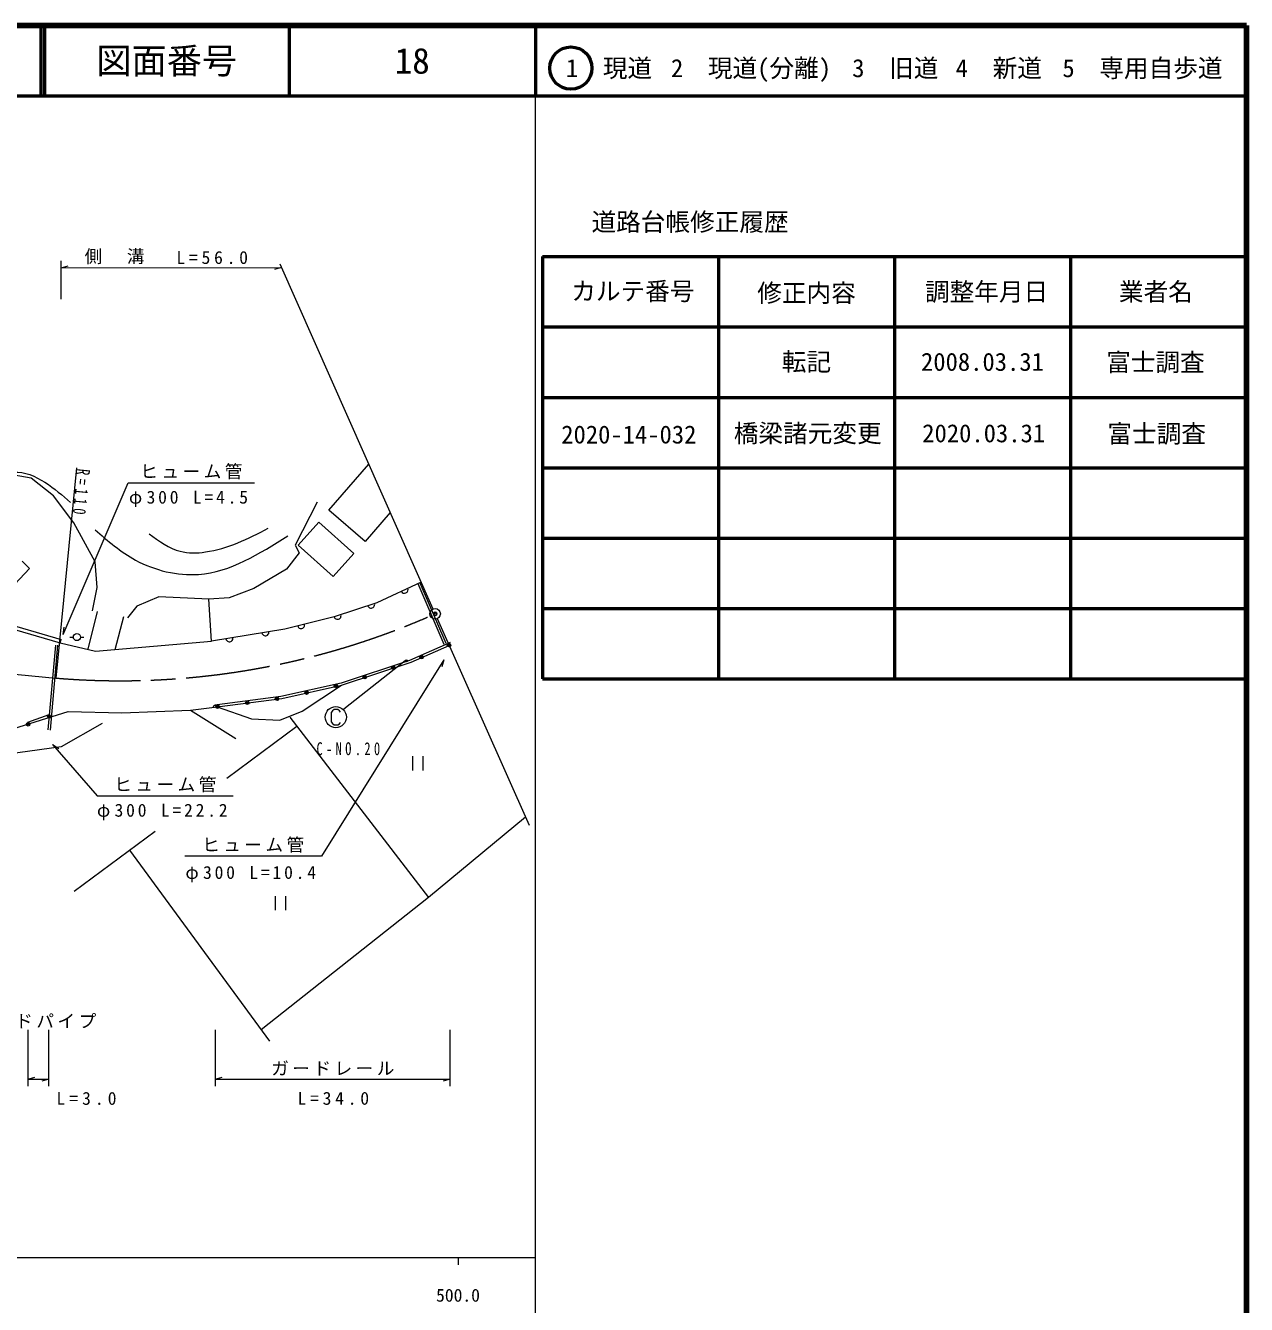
# Model space of a CAD drawing. Units: millimetres, scale not verified. Extents: x 40000 to 680000, y 20000 to 380000.
# Drawn here: x 506568 to 680000, y 198357 to 380000 of the extents above; entities that cross this region are included whole.
import ezdxf
from ezdxf.enums import TextEntityAlignment as Align

# ---------------------------------------------------------------- set-up
doc = ezdxf.new("R2010")
doc.units = ezdxf.units.MM
doc.header["$LTSCALE"] = 1000
doc.header["$PDMODE"] = 32
doc.header["$PDSIZE"] = 500
doc.linetypes.add('CHAIN', pattern=[18.5, 12, -1.5, 3.5, -1.5])
for name, color, linetype, lineweight in [('M-BGD', 7, 'Continuous', 13), ('M-BMK', 2, 'CHAIN', 13), ('M-BMK-SRVR', 3, 'Continuous', 13), ('M-STR-HTXT', 7, 'Continuous', 13), ('M-STR-STRC', 7, 'Continuous', 13), ('M-TTL', 2, 'Continuous', 140), ('M-TTL-BAND', 7, 'Continuous', 13), ('M-TTL-FRAM', 2, 'Continuous', 50), ('M-TTL-LINE', 7, 'Continuous', 50)]:
    doc.layers.add(name, color=color, linetype=linetype, lineweight=lineweight)
doc.layers.add('M-OTRS', color=6, linetype='Continuous')
doc.layers.add('M-TTL-TXT', color=7, linetype='Continuous')
doc.styles.add('ＭＳ ゴシック', font='')
doc.styles.get('ＭＳ ゴシック').set_extended_font_data('MS Gothic')

msp = doc.modelspace()

# ---------------------------------------------------------------- linework, layer by layer
at = {"layer": 'M-BGD'}
for p, q in [((549669, 311148), (555308, 317703)), ((465206, 306336), (511645, 292786)), ((562291, 300737), (565990, 292138)), ((562566, 300855), (566265, 292257)), ((532966, 292541), (532622, 298529)), ((516739, 296797), (515390, 291412)), ((519279, 291395), (520528, 296067)), ((511505, 292306), (511645, 292786)), ((513360, 293108), (512861, 293079)), ((514359, 293138), (514859, 293138)), ((509798, 279962), (510848, 292013)), ((510097, 279936), (511147, 291987)), ((566891, 292365), (566616, 292244)), ((533803, 283503), (533505, 283464)), ((509852, 282108), (506855, 280997)), ((544111, 281777), (563805, 256167)), ((535141, 273106), (545107, 280481)), ((561524, 276209), (561525, 274209)), ((563045, 274210), (563044, 276210)), ((513458, 257059), (524960, 265571)), ((521329, 262884), (541199, 235767)), ((542021, 256333), (542022, 254333)), ((543542, 254334), (543541, 256334))]:
    msp.add_line(p, q, dxfattribs=at)
for points in [[(516072, 296863), (516736, 300187), (516469, 303842), (513410, 309358), (510551, 313213), (507360, 315737), (503031, 316468), (499043, 315071), (494458, 313341), (482762, 301109)], [(547972, 312291), (544850, 306176), (545448, 305112), (543654, 302785), (539002, 300059), (535480, 298729), (532622, 298529), (525510, 298859), (522386, 297529), (521057, 295867)], [(558363, 310825), (554825, 306712), (549669, 311148)], [(465692, 305673), (511505, 292306), (516483, 291161), (532966, 292541)], [(506085, 303908), (507144, 302895), (502898, 298454), (501838, 299467)], [(562746, 300956), (556466, 298028), (550408, 296007), (543408, 294289), (532966, 292541)], [(533793, 283214), (542994, 284402), (551460, 286323), (561365, 289599), (566744, 291954)], [(566616, 292244), (561116, 289822), (551377, 286609), (542835, 284703), (533803, 283503)], [(389161, 259501), (368443, 273946), (370812, 279139), (405552, 284424), (438994, 288722), (438939, 286239), (453361, 284210), (473907, 279643), (484406, 278630), (495723, 279141), (504923, 280159), (512599, 282588), (520247, 282364), (530012, 282762), (536447, 278756)], [(517436, 280876), (511608, 277559), (485582, 273935), (453523, 281263), (434228, 284775), (426755, 285376)], [(530012, 282762), (533793, 283214), (538669, 281538), (542711, 281365), (545884, 282627), (551460, 286323)], [(533241, 283176), (533236, 283216), (533248, 283278), (533271, 283332), (533314, 283388), (533359, 283424), (533426, 283453), (533505, 283464)], [(577578, 267563), (563805, 256167), (540038, 237352)]]:
    msp.add_lwpolyline(points, dxfattribs=at)
msp.add_lwpolyline([(553186, 305032), (548224, 309462), (545313, 306201), (550275, 301771)], close=True, dxfattribs=at)
for centre, radius in [((513859, 293138), 500), ((566717, 292015), 250), ((566717, 292015), 150), ((566717, 292015), 50), ((558799, 288794), 250), ((558799, 288794), 150), ((558799, 288794), 50), ((562812, 290296), 250), ((562812, 290296), 150), ((562812, 290296), 50), ((554747, 287458), 250), ((554747, 287458), 150), ((554747, 287458), 50), ((546488, 285262), 250), ((546488, 285262), 150), ((546488, 285262), 50), ((550651, 286191), 250), ((550651, 286191), 150), ((550651, 286191), 50), ((533836, 283255), 250), ((533836, 283255), 150), ((538065, 283817), 250), ((538065, 283817), 150), ((538065, 283817), 50), ((542294, 284378), 250), ((542294, 284378), 150), ((542294, 284378), 50), ((509939, 281873), 250), ((509939, 281873), 150), ((509939, 281873), 50), ((533836, 283255), 50), ((506942, 280763), 250), ((506942, 280763), 150), ((506942, 280763), 50)]:
    msp.add_circle(centre, radius, dxfattribs=at)
for centre, start, end in [((560397, 299861), 204.99425, 24.99425), ((555661, 297760), 198.4491, 18.4491), ((550882, 296165), 198.4491, 18.4491), ((545715, 294855), 193.79084, 13.79084), ((535523, 292969), 189.50364, 9.50364), ((540637, 293825), 189.50364, 9.50364)]:
    msp.add_arc(centre, 500, start, end, dxfattribs=at)
for points, knots in [([(467967, 310118), (468318, 308715), (468669, 307313), (469507, 306368), (470847, 304855), (473433, 304513), (475758, 304639), (477548, 304735), (479183, 305109), (480566, 305986), (481842, 306817), (482854, 308026), (484123, 308776), (485605, 309664), (487436, 309881), (489123, 310411), (491243, 311119), (493165, 312264), (495180, 313202), (497486, 314182), (499877, 314862), (502296, 315800), (503154, 316134), (504014, 316494), (504892, 316570), (506400, 316700), (507961, 315989), (509315, 315128), (510671, 314267), (511821, 313256), (512970, 312244)], [0, 0, 0, 0, 1, 1, 1, 2, 2, 2, 3, 3, 3, 4, 4, 4, 5, 5, 5, 6, 6, 6, 7, 7, 7, 8, 8, 8, 9, 9, 9, 10, 10, 10, 10]), ([(516433, 308399), (518252, 306813), (520071, 305227), (522204, 304073), (524915, 302606), (528134, 301837), (531147, 302056), (535691, 302386), (539765, 304963), (543839, 307540)], [0, 0, 0, 0, 1, 1, 1, 2, 2, 2, 3, 3, 3, 3]), ([(524126, 307824), (525530, 306779), (526934, 305734), (528550, 305325), (529682, 305038), (530917, 305063), (532108, 305229), (535304, 305675), (538177, 307136), (541050, 308597)], [0, 0, 0, 0, 1, 1, 1, 2, 2, 2, 3, 3, 3, 3])]:
    msp.add_open_spline(points, degree=3, knots=knots, dxfattribs=at)
at = {"layer": 'M-BMK'}
msp.add_line((466735, 291620), (510888, 287320), dxfattribs=at)
msp.add_arc((520016, 396941), 110000, 265.23983, 293.60474, dxfattribs=at)
at = {"layer": 'M-BMK-SRVR'}
for p, q in [((542675, 346147), (564445, 297133)), ((565053, 295762), (578086, 266418))]:
    msp.add_line(p, q, dxfattribs=at)
msp.add_circle((564749, 296447), 750, dxfattribs=at)
at = {"layer": 'M-OTRS'}
msp.add_point((564749, 296447), dxfattribs=at)
at = {"layer": 'M-STR-HTXT'}
for p, q in [((511633, 341129), (511632, 346607)), ((511632, 345607), (512632, 345887)), ((511632, 345607), (542911, 345615)), ((542911, 345615), (541912, 345334)), ((513795, 317179), (510888, 287320)), ((511918, 293508), (512055, 294537)), ((566000, 289931), (565708, 288934)), ((510403, 277903), (511270, 277331)), ((506866, 237353), (506868, 229353)), ((509865, 229354), (509863, 237354)), ((533517, 237360), (533519, 229360)), ((566906, 229368), (566904, 237368)), ((506868, 230353), (507868, 230634)), ((506868, 230353), (509865, 230354)), ((509865, 230354), (508865, 230074)), ((533519, 230360), (534518, 230640)), ((533519, 230360), (566906, 230368)), ((566906, 230368), (565906, 230088))]:
    msp.add_line(p, q, dxfattribs=at)
for points in [[(511918, 293508), (521165, 315053), (539073, 315058)], [(566000, 289931), (548606, 262031), (529190, 262026)], [(510403, 277903), (516757, 270585), (536071, 270590)]]:
    msp.add_lwpolyline(points, dxfattribs=at)
at = {"layer": 'M-STR-STRC'}
msp.add_line((551800, 282938), (560494, 289818), dxfattribs=at)
msp.add_lwpolyline([(551298, 282496), (551178, 282676), (550938, 282856), (550398, 282856), (550158, 282676), (549978, 282436), (549978, 281116), (550158, 280876), (550398, 280696), (550938, 280696), (551178, 280816), (551298, 280996)], dxfattribs=at)
for centre, radius in [((560668, 289760), 150), ((560668, 289760), 90), ((560668, 289760), 30), ((550638, 281776), 1500)]:
    msp.add_circle(centre, radius, dxfattribs=at)
at = {"layer": 'M-TTL'}
for p, q in [((680000, 380000), (40000, 380000)), ((680000, 20000), (680000, 380000))]:
    msp.add_line(p, q, dxfattribs=at)
at = {"layer": 'M-TTL-BAND'}
for p, q in [((579000, 20000), (579000, 370000)), ((40000, 205000), (579000, 205000)), ((568000, 205000), (568000, 204000))]:
    msp.add_line(p, q, dxfattribs=at)
at = {"layer": 'M-TTL-FRAM'}
for p, q in [((580000, 347197), (580000, 287197)), ((580000, 347197), (680000, 347197)), ((580000, 287197), (680000, 287197))]:
    msp.add_line(p, q, dxfattribs=at)
at = {"layer": 'M-TTL-LINE'}
for p, q in [((508747, 380000), (508747, 370000)), ((509247, 380000), (509247, 370000)), ((543997, 380000), (543997, 370000)), ((579000, 380000), (579000, 370000)), ((40000, 370000), (680000, 370000)), ((605000, 347197), (605000, 287197)), ((630000, 347197), (630000, 287197)), ((655000, 347197), (655000, 287197)), ((580000, 337197), (680000, 337197)), ((580000, 327197), (680000, 327197)), ((580000, 317197), (680000, 317197)), ((580000, 307197), (680000, 307197)), ((580000, 297197), (680000, 297197))]:
    msp.add_line(p, q, dxfattribs=at)
msp.add_circle((584031, 373958), 3000, dxfattribs=at)

# ---------------------------------------------------------------- texts
at = {"layer": 'M-STR-HTXT', "char_height": 1833, "attachment_point": 7, "style": 'ＭＳ ゴシック'}
for s, insert, rotation in [('\\T1.2;側\u3000溝', (514959, 346108), 0.014), ('\\T1.43;L=56.0', (528000, 346111), 0.014), ('\\T1.61;\\W0.7;R=110', (513881, 317114), 264.514), ('\\T1.2;ヒューム管', (522869, 315554), 0.014), ('\\T1.32;φ300\\~L=4.5', (521251, 311601), 0.014), ('\\T1.2;ヒューム管', (519164, 271086), 0.014), ('\\T1.32;φ300\\~L=22.2', (516704, 267133), 0.014), ('\\T1.2;ヒューム管', (531648, 262527), 0.014), ('\\T1.32;φ300\\~L=10.4', (529273, 258297), 0.014), ('\\T1.2;ガードパイプ', (499101, 237573), 0.014), ('\\T1.2;ガードレール', (541462, 230862), 0.014), ('\\T1.46;L=3.0', (510954, 226677), 0.014), ('\\T1.43;L=34.0', (545203, 226685), 0.014)]:
    msp.add_mtext(s, dxfattribs=dict(at, insert=insert, rotation=rotation))
at = {"layer": 'M-STR-STRC', "insert": (547896, 276343), "char_height": 1833, "attachment_point": 7, "rotation": 0.014, "style": 'ＭＳ ゴシック'}
msp.add_mtext('\\T1.56;\\W0.7;C-NO.20', dxfattribs=at)
at = {"layer": 'M-TTL-BAND', "style": 'ＭＳ ゴシック'}
msp.add_text('500.0', height=1833, dxfattribs=at).set_placement((568000, 198195), align=Align.BOTTOM_CENTER)
at = {"layer": 'M-TTL-TXT', "style": 'ＭＳ ゴシック'}
for s, height, p in [('図面番号', 3666, (526622, 375000)), ('18', 3666, (561497, 375000)), ('1\u3000現道', 2566, (589448, 373958)), ('2\u3000現道(分離)', 2566, (609619, 373958)), ('3\u3000旧道', 2566, (630121, 373958)), ('4\u3000新道', 2566, (644824, 373958)), ('5\u3000専用自歩道', 2566, (665228, 373958)), ('道路台帳修正履歴', 2566, (600968, 352113)), ('カルテ番号', 2566, (592839, 342277)), ('修正内容', 2566, (617509, 342023)), ('調整年月日', 2566, (643089, 342197)), ('業者名', 2566, (667134, 342197)), ('転記', 2566, (617500, 332245)), ('2008.03.31', 2566, (642500, 332245)), ('富士調査', 2566, (667077, 332189)), ('橋梁諸元変更', 2566, (617675, 322093)), ('2020.03.31', 2566, (642675, 322093)), ('富士調査', 2566, (667252, 322037)), ('2020-14-032', 2566, (592265, 321918))]:
    msp.add_text(s, height=height, dxfattribs=at).set_placement(p, align=Align.MIDDLE_CENTER)

doc.saveas('drawing.dxf')
